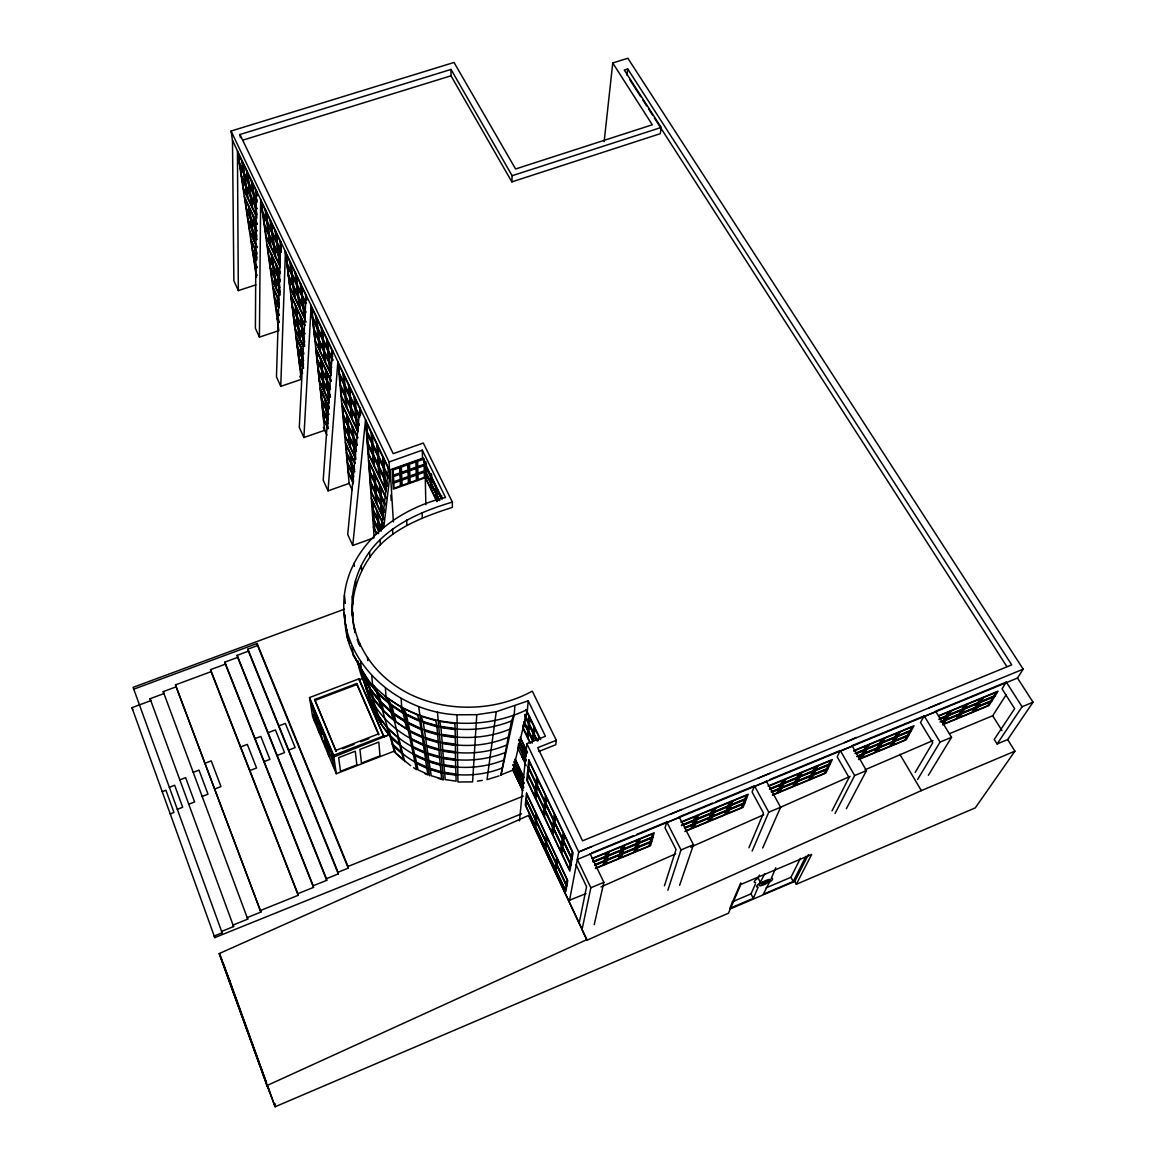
<?xml version="1.0" encoding="UTF-8"?>
<svg xmlns="http://www.w3.org/2000/svg" width="1165" height="1165" viewBox="0 0 1165 1165"><rect width="100%" height="100%" fill="white"/><g stroke="black" fill="none" stroke-linecap="round" stroke-linejoin="round"><path stroke-width="1.5" d="M239.946 134.514L393.202 453.666L423.303 443.035L452.37 502.1C416.4 512.716 378.29 529.944 361.252 565.739C349.515 589.752 348.888 618.499 359.563 643.007C388.309 707.213 473.893 723.261 532.288 691.122L556.302 740.328L537.735 747.682L582.558 840.824L1011.73 664.865L627.702 68.924L624.28 70.002L661.21 127.451L660.278 133.698L511.857 181.886L451.001 75.798L451.015 69.434L239.946 134.514L240.412 137.63M452.37 502.1L452.355 507.387C421.672 517.275 389.139 529.507 369.931 557.103C355.412 577.738 348.816 604.184 354.291 629.027M259.402 337.122L260.654 199.564L278.814 330.656L259.402 337.122L255.397 328.282L256.242 190.274L256.984 195.574M390.071 480.766L389.052 461.952L422.298 450.171L445.525 497.513C391.979 510.022 339.758 552.793 344.01 612.47C347.519 669.773 401.954 712.135 457 714.8L457.932 781.992L472.597 781.89L476.776 714.684L496.246 711.728L528.226 700.82L545.438 736.28L526.857 743.62L519.517 820.903M352.995 615.921L353.082 612.426M394.527 752.197C388.775 732.202 383.081 712.194 377.183 692.243C360.655 669.642 343.18 644.609 345.219 615.033M280.663 241.563L276.469 376.848L280.75 386.343L301.24 379.382L285.425 251.567L280.663 241.563L281.318 246.732M280.75 386.343L285.425 251.567M511.857 181.886L512.134 175.726L451.015 69.434M306.046 294.847L299.303 427.351L303.89 437.516L324.686 430.293L311.157 305.609L306.046 294.847L306.643 300.162M303.89 437.516L311.157 305.609M496.246 711.728L487.028 779.662L499.13 775.875M349.136 483.373L328.035 490.858L337.85 361.616L349.136 483.373L352.092 489.781M371.752 675.554L372.523 684.394C411.391 726.203 477.097 733.95 527.439 709.47L513.051 770.08L501.052 774.856L514.187 714.684L514.872 706.019M517.843 749.852L518.396 744.974L522.575 753.784L522.255 757.396M517.886 780.565L519.066 767.269M523.245 724.674L522.939 728.169L530.031 742.95M522.765 759.041L524.032 745.265M528.226 700.82L527.206 711.771L522.969 728.241M523.362 759.755L523.697 756.143L525.808 760.57M527.614 737.911L529.624 716.781M374.169 537.72L352.747 545.497L365.533 419.75L374.052 535.958M532.157 743.241L532.434 740.503L528.706 732.727L528.167 738.246L530.395 742.891M534.458 726.771L533.017 740.853L524.352 722.824M533.585 741.188L534.153 735.625L536.439 740.357M538.259 740.678L538.711 736.469L534.881 728.547L534.298 734.198L537.342 740.518M604.154 141.664L612.746 62.983L627.848 58.25L1023.19 669.161L1017.482 678.045L577.33 859.435L569.437 900.938M535.186 797.879L537.444 777.972M381.173 531.196L388.513 467.995L390.333 471.796L393.377 521.905M383.751 527.672L390.333 471.796M535.259 826.233L536.614 814.568M626.945 75.288L627.702 68.924M543.72 815.893L546.196 796.336M556.302 740.328L555.734 744.741L538.929 751.41M545.322 847.698L546.851 836.281M552.327 834.096L555.05 814.932M555.516 869.425L557.22 858.299M561.049 852.518L564.02 833.718M500.863 775.322L511.464 720.96L514.202 714.64M579.107 923.379L586.577 886.711L576.063 864.619M582.034 929.612L590.844 887.745L577.33 859.435L578.699 851.964L526.857 743.62M604.664 864.721L607.489 852.052M594.237 924.588L603.878 882.327L590.029 853.596M620.028 858.357L623.129 845.601M635.318 852.023L638.697 839.179M636.76 834.344L666.788 821.966L665.04 827.893L676.02 849.503L664.443 885.822M667.865 890.235L681.015 849.911L666.788 821.966M692.563 828.315L696.83 815.456M679.632 885.284L693.466 844.727L679.151 816.869L712.645 803.078M709.47 821.31L714.029 808.364M726.319 814.335L731.169 801.287M752.139 851.105L768.769 812.18L754.498 785.836L752.066 791.982L763.483 813.126L748.92 847.77M778.526 792.724L784.234 779.385M740.765 882.881L729.814 908.365L753.347 898.332L758.109 887.22A9.276 2.17 -27 0 1 760.075 882.924L764.589 873.837M762.667 848.018L780.594 807.258L766.25 781.001M794.355 786.171L800.326 772.745M732.188 901.87L751.003 893.861L755.357 884.235M755.721 882.691A9.276 2.184 -27 0 1 757.672 878.366L759.478 875.119M761.895 884.366A3.582 0.83 -27 0 0 767.356 882.036L767.91 880.856A3.582 0.83 -27 0 0 765.449 881.439A3.582 0.83 -27 0 0 762.434 883.187L761.895 884.366L762.289 883.332M810.112 779.633L816.359 766.133M767.531 881.89L767.983 880.915M775.774 867.794L771.288 878.279A8.694 2.024 -27 0 1 769.381 882.327L763.323 894.239L793.205 881.483L805.976 856.275M766.06 887.876L790.948 877.289L800.442 858.285M730.222 908.918L794.792 881.381L808.408 854.615M831.999 810.913L849.037 777.536L837.198 756.857L840.271 750.493L769.614 779.603M859.362 758.881L861.226 755.24L858.197 756.493M860.731 758.677L867.852 744.799M794.792 881.381L796.35 884.264L811.656 854.44L740.838 884.453L728.416 913.258L275.144 1106.75L266.392 1083.625M835.087 813.432L854.659 775.54L866.469 770.633L852.008 745.658L924.195 715.922L940.053 742.076L917.641 779.458M875.949 752.372L883.303 738.421M846.358 808.699L866.469 770.633M891.094 746.095L898.71 732.057M924.195 715.922L920.496 722.489L932.743 742.731L915.224 772.366M942.703 723.552L950.116 710.97M957.586 718.557L966.178 704.344M928.374 775.264L951.528 737.299L935.597 711.232L1006.298 682.093L1022.069 706.762L997.124 743.969L994.255 739.382L1014.642 708.655L1002.031 688.85L1006.298 682.093M973.328 712.033L982.168 697.748M949.577 733.659L992.667 715.747L1006.123 694.835M997.124 743.969L1007.638 739.557L1033.035 702.204L1017.482 678.045M1007.638 739.557L1014.919 751.148L975.28 807.884L796.35 884.264M266.756 1085.649L586.883 939.616L528.662 815.398L219.238 953.553L267.236 1086.115L219.238 953.553M582.238 930.151L586.956 940.242L921.34 790.613L1014.919 751.148M586.039 893.57L568.593 900.603M600.98 886.944L675.7 853.785M690.641 847.159L763.701 814.743M780.302 807.374L850.042 776.429M864.983 769.803L933.005 740.547M274.299 1104.478L275.552 1103.939M681.015 849.911L693.466 844.727M940.053 742.076L951.528 737.299M590.844 887.745L603.878 882.327M768.769 812.18L780.594 807.258M1022.069 706.762L1033.035 702.204M591.776 846.562L578.699 851.964L681.773 809.442M757.934 778.249L769.803 773.356M844.567 742.629L856.26 737.46M929.306 707.781L1023.19 669.161M667.035 822.461L679.399 817.349M754.76 786.317L766.497 781.467M852.27 746.11L840.533 750.959L854.659 775.54M924.457 716.373L935.859 711.669M591.805 858.532L654.206 832.771L650.565 845.717L595.417 868.551M681.117 821.951L748.221 794.253L743.095 807.389L684.831 831.519M768.085 786.055L832.305 759.551L825.81 773.138L772.613 795.171M853.887 750.566L914.044 725.737L906.181 739.848L858.59 759.565M938.83 715.63L998.085 691.165L989.012 705.553L942.514 724.805M853.741 751.003L865.974 745.95L864.066 749.678L854.935 753.449M681.234 822.286L694.864 816.65L693.728 820.102L681.671 825.097M769.599 785.807L782.341 780.55L780.812 784.132L769.715 788.72M938.597 716.096L948.135 712.15L945.907 715.951L939.573 718.572M594.063 861.488L652.968 837.14M681.336 825.606L746.488 798.68M769.468 789.2L830.121 764.124M856.188 753.304L911.394 730.499M939.281 719.053L995.026 696.015M594.034 861.882L604.81 857.44L604.053 860.804L594.878 864.605M682.894 825.344L693.437 820.976L692.316 824.398L684.816 827.5M770.924 788.967L780.433 785.035L778.919 788.574L771.041 791.836M855.984 753.755L863.585 750.624L861.707 754.308L857.163 756.187M939.005 719.533L945.339 716.912L943.126 720.669L939.98 721.965M594.747 865.042L651.759 841.45M684.641 827.936L744.784 803.064M772.424 791.632L827.951 768.652M856.945 756.638L908.773 735.202M941.335 721.761L991.998 700.806M594.703 865.449L603.878 861.649L603.135 864.969L595.519 868.129M684.539 828.359L692.025 825.257L690.918 828.635L685.879 830.718M772.235 792.083L778.54 789.462L777.04 792.972L772.337 794.923M670.283 814.306L940.81 703.048M591.703 852.911L633.41 835.713M715.994 801.695L754.498 785.836M133.742 689.17L257.13 643.488L257.552 645.556L247.927 649.138L248.378 651.191L237.179 655.342L237.645 657.38L224.874 662.128L225.369 664.137L210.559 669.642L211.098 671.652L175.507 684.874L260.902 912.079L247.242 917.583L247.737 919.127L233.102 925.025L233.612 926.554L221.612 931.403L222.136 932.83L214.214 936.034L214.797 937.607L521.541 813.825M260.45 910.506L298.182 895.317L297.818 893.715L313.516 887.395L313.196 885.764L326.724 880.332L326.433 878.687L338.301 873.91L338.039 872.25L348.248 868.143L348 866.469L523.289 796.103M309.832 699.291L333.86 756.93L389.343 734.693L383.926 736.79L359.038 678.802L309.555 697.558L312.686 716.985L336.277 773.72L394.513 751.032M336.277 773.72L333.627 755.284L383.853 735.829M214.709 788.996L220.986 786.579L211.244 760.891L205.011 763.264M202.2 796.423L208.011 794.181L199.011 770.109L193.23 772.322M188.774 804.214L194.599 801.971L185.628 777.652L179.847 779.866M177.328 809.326L182.687 807.258L174.648 785.239L169.333 787.278M170.236 813.927L173.964 812.486L165.925 790.249L162.212 791.661M335.957 750.362L378.625 733.848L356.796 683.506L314.667 699.495L336.088 751.308L314.667 699.495M342.641 748.775L354.116 744.333M360.684 741.799L368.883 738.625M288.687 750.056L295.138 747.581L285.323 723.45L278.93 725.882M277.183 755.444L284.551 752.605L275.421 729.916L268.096 732.712M264.149 761.59L269.916 759.376L260.8 736.44L255.077 738.625M249.863 770.575L256.562 767.997L247.315 744.391L240.66 746.94M314.827 700.485L356.898 684.51L356.796 683.506M383.926 736.79L359.14 679.807L364.121 677.928M214.797 937.607L131.965 707.694L150.751 700.675L150.081 698.723L163.872 693.597L163.231 691.631L176.119 686.84L175.507 684.874M344.301 609.208L133.087 687.35L222.136 932.83M425.269 477.737L393.289 489.169L392.27 469.568L423.215 458.588M389.489 470.034L423.303 458.034M392.62 476.179L424.977 464.66M392.954 482.718L425.123 471.243M612.746 62.983L652.298 124.786L515.585 168.983L454.03 62.459L231.063 131.048L232.49 140.412L233.859 280.692L238.344 290.595L255.878 284.857M512.134 175.726L661.21 127.451M504.955 752.692C469.976 766.337 428.269 760.92 398.561 737.722C377.475 722.3 368.344 697.573 361.733 673.399M503.469 760.235C469.684 773.458 429.375 768.186 400.702 745.731C374.795 726.217 367.033 693.408 359.257 663.686M502.217 767.997C465.097 782.72 419.531 773.735 392.256 744.129M242.597 140.222L451.001 75.798M508.144 737.27C448.205 762.551 369.203 727.047 357.437 660.686L360.422 669.831M506.527 745.076C450.374 768.842 373.484 736.994 362.577 674.113M511.464 720.96C457.699 742.513 388.629 721.994 361.092 669.555M509.775 729.203C452.996 752.619 376.193 724.965 358.471 663.468M477.402 781.147L482.223 780.404M457 714.8L476.776 714.684M438.215 778.366L443.443 779.924L437.457 712.077M424.628 773.473L427.89 775.002M395.809 753.376L410.619 765.667M413.56 767.662L416.502 769.643L404.823 713.883L401.663 707.184L401.182 698.505M629.886 79.861L640.692 96.666M642.658 99.724L646.575 105.84M648.541 108.898L652.473 115M654.424 118.058L1006.808 666.511M992.667 715.747L1001.973 730.542M362.65 671.914L367.237 679.428M352.98 654.118L357.932 662.317M359.038 664.822L353.082 654.861L352.121 645.803M373.878 685.85L377.97 692.753L388.702 702.626L385.193 696.262M371.926 683.739L376.033 690.656M899.861 754.323L921.34 790.613M349.252 641.42L347.578 638.537L346.573 629.377M348.364 640.444L350.097 643.4M358.704 664.167L366.669 678.831L380.853 724.091M790.948 877.289L793.205 881.483M758.153 878.061L760.556 882.619M751.003 893.861L753.347 898.332M442.365 498.926L422.502 458.311L422.298 450.171M430.526 475.378L426.405 466.976L426.332 463.466M435.783 486.125L431.632 477.635L431.574 474.155M436.89 488.397L441.069 496.931M425.88 466.51L441.637 498.722L441.608 495.489M441.084 498.241L436.904 489.708L436.962 494.834L439.729 500.513M426.011 473.034L439.423 500.513M439.059 500.382L436.977 496.13L437.035 501.212M436.948 501.664L426.142 479.485L425.764 461.558M526.201 709.703L540.706 739.702M526.027 710.213L529.056 716.475L528.502 722.184L524.76 714.393M524.862 715.499L537.167 740.998M524.629 715.849L528.371 723.625L527.847 729.246L524.119 721.499M231.063 131.048L389.052 461.952M520.187 737.227L527.468 752.459M520.595 738.625L523.42 744.552L523.085 748.25L518.862 739.396M527.41 752.896L524.556 746.925L524.206 750.624L526.332 755.08M519.022 740.299L525.91 754.745M519.488 741.814L522.998 749.197L522.663 752.852L518.469 744.042M526.245 756.012L524.134 751.556L523.784 755.211L525.896 759.653M232.49 140.412L280.605 241.432M305.987 294.745L285.279 251.276L289.939 287.74M389.125 469.277L311.011 305.303L315.045 340.952M388.557 469.102L383.926 459.36L384.45 468.243L388.28 476.325M518.629 744.93L526.245 760.92M528.095 766.672L571.986 858.969M518.076 748.614L526.172 765.653M256.853 199.55L253.824 193.172L252.397 183.094L256.198 191.104L256.912 196.128M305.885 302.827L302.478 295.662L301.356 285.978L305.478 294.614L306.016 299.434M332.899 359.708L328.647 350.767L327.714 341.316L331.981 350.301L332.593 356.563M359.708 416.153L356.024 408.391L355.281 399.216L359.737 408.566L360.203 414.653M239.349 163.551L256.926 200.598M262.387 212.059L281.347 251.989M286.823 263.596L305.769 303.512M312.337 317.346L332.811 360.466M339.015 373.528L359.723 417.157M366.698 431.836L388.28 477.286M257.217 202.098L254.188 195.72L255.601 205.608L257.101 208.783M281.042 252.252L277.765 245.364L280.328 257.815M305.478 303.832L302.769 298.094L303.876 307.604L305.885 311.87M332.418 360.582L328.894 353.141L329.811 362.402L331.209 365.373M359.155 416.91L356.213 410.706L356.941 419.706L359.126 424.337M388.411 478.553L384.581 470.485L385.091 479.179L387.377 483.999M527.425 773.414L570.908 865.114M241.228 176.104L256.635 208.681M264.091 224.394L280.081 258.179M288.338 275.668L305.667 312.307M313.633 329.142L331.646 367.223M340.078 385.018L359.228 425.473M367.514 442.991L387.435 485.106M305.507 312.89L304.167 310.065L305.245 319.312M331.457 367.747L330.059 364.82L330.962 373.834M358.587 425.094L357.145 422.05L357.859 430.802M387.508 486.227L385.251 481.451L385.746 489.926M515.323 759.347L523.769 777.244M515.017 759.245L518.396 766.395L518.076 769.963L514.042 761.429M523.74 777.696L519.648 769.06L519.342 772.628L523.405 781.234M514.202 762.289L523.915 782.88M243.063 188.366L257.028 218.001M265.78 236.51L280.241 267.164L275.464 230.597M289.823 287.537L306.147 322.079M314.914 340.733L331.166 375.145M341.039 396.071L357.903 431.822M367.98 453.185L386.052 491.484M514.639 763.759L518.003 770.866L517.697 774.405L513.022 764.488M523.988 783.564L519.255 773.531L518.949 777.07L523.653 787.059M513.095 765.187L523.493 787.263M513.605 766.803L517.61 775.308L517.304 778.803L512.658 768.915M523.566 787.948L518.862 777.958L518.556 781.453L522.561 789.972M244.257 196.317L257.232 223.898M266.858 244.315L279.979 272.231M304.982 325.297L290.769 295.094L295.007 329.011L303.293 346.777M331.224 381.013L315.715 348.058L319.356 381.159L329.404 402.682M341.724 403.381L357.932 437.822M368.504 460.277L386.503 498.518M315.788 348.306L331.122 380.955M257.086 224.408L254.145 218.161L255.528 227.626L256.984 230.743M280.124 273.353L277.081 266.872L278.319 276.163L279.833 279.396M290.828 295.284L304.647 325.457M330.787 380.97L326.681 372.247L327.598 381.101L330.321 386.897M357.451 437.705L353.17 428.618L353.898 437.225L356.738 443.253M385.076 496.363L380.62 486.912L381.159 495.227L384.829 503.062M512.746 769.614L522.736 790.671L513.051 770.08M525.91 799.132L566.773 886.07M304.385 331.719L302.434 327.54L301.342 318.453M246.063 208.273L256.751 231.063M268.489 256.067L280.022 280.649M292.211 306.613L304.881 333.627M316.953 359.301L330.117 387.348M342.816 414.492L357.262 445.278M369.596 471.519L384.829 503.964M280.139 281.726L278.624 278.508L279.833 287.624M304.662 334.006L302.696 329.826L303.759 338.738M330.54 389.125L327.831 383.329L328.719 392.022L330.074 394.906M356.912 445.409L354.087 439.394L354.801 447.826L356.199 450.826M384.96 505.159L381.29 497.324L381.814 505.494L383.999 510.154M247.825 220.039L256.912 239.451L253.489 215.904M270.076 267.601L279.483 287.711M293.624 317.914L304.779 341.767M318.161 370.324L330.496 396.668M343.806 425.21L355.849 450.957M370.353 481.902L384.057 511.187M256.591 239.597L253.009 231.908L254.363 241.097L257.217 247.213M330.292 397.09L328.952 394.221L329.302 397.629M384.13 512.207L381.945 507.547L382.455 515.556L383.897 518.643M279.6 295.182L276.644 288.833L275.421 279.833L279.149 287.799L280.095 294.978M303.279 345.903L300.206 339.321L299.128 330.525L302.987 338.782L303.832 345.787M249.558 231.602L257.072 247.694M271.649 278.945L279.192 295.109M344.694 435.521L355.835 459.374M370.776 491.412L383.999 519.736M294.993 328.909L303.264 346.646M319.356 381.101L329.098 402.041M250.679 239.058L256.65 251.873M272.668 286.313L278.872 299.594M303.701 352.893L296.128 336.656L300.104 368.417M328.981 407.211L320.433 388.819L323.826 419.779M345.335 442.351L355.048 463.146M371.271 498.023L382.935 523.027M257.217 253.868L255.79 250.81L256.839 257.946M303.861 354.058L301.575 349.151L302.609 357.699M329.346 408.784L326.04 401.707L326.928 410.036L328.894 414.259M354.641 463.131L351.218 455.777L351.932 463.859L354.655 469.713M295.895 336.19L303.366 352.267M320.127 388.207L329.083 407.473M382.207 529.041L378.683 521.439L378.159 513.634L382.426 522.794L382.717 527.454M252.368 250.286L256.81 259.853L255.15 248.655M274.43 297.803L279.032 307.691L277.532 296.726M297.483 347.432L303.614 360.64M321.584 399.318L328.647 414.551M346.355 452.675L354.437 470.063M372.858 509.746L381.246 527.818M256.504 259.955L252.994 252.426L254.319 261.222L257.101 267.236M278.683 307.749L275.071 299.944L276.251 308.579L279.134 314.798M354.83 471.738L352.121 465.898L352.82 473.835M381.639 529.478L378.814 523.405L379.339 531.065M254.028 261.324L256.955 267.673M275.93 308.623L278.974 315.191M298.808 358.019L303.526 368.213L300.934 346.966M322.72 409.643L327.613 420.216M347.286 462.709L353.825 476.834M373.557 519.444L378.843 530.832L377.518 511.406M256.737 267.95L254.654 263.436L255.951 272.1M278.712 315.409L276.556 310.749L279.163 322.326M303.162 368.198L299.434 360.16L300.468 368.446L302.682 373.251M328.064 428.167L324.219 419.866L323.346 411.784L327.205 420.128L327.889 426.565M376.805 533.657L374.737 529.187L374.183 521.6L378.348 530.599L378.552 533.614M255.659 272.188L257.174 275.464M277.168 318.759L278.916 322.545M299.798 367.674L302.114 372.771M323.448 418.89L327.991 428.793M348.117 472.378L353.344 483.679M373.397 527.09L376.499 533.803M299.798 376.222L301.24 379.353M323.36 427.395L326.943 435.171M328.035 490.858L323.2 480.169L332.447 350.286L332.768 353.752M352.747 545.497L347.723 534.415L359.898 407.939L360.451 415.017M356.898 684.51L378.712 734.809L378.625 733.848M309.555 697.558L333.627 755.284M257.13 643.488L348 866.469M257.552 645.556L348.248 868.143M247.927 649.138L338.039 872.25M248.378 651.191L338.301 873.91M237.179 655.342L326.433 878.687M237.645 657.38L326.724 880.332M224.874 662.128L313.196 885.764M225.369 664.137L313.516 887.395M210.559 669.642L297.818 893.715M211.098 671.652L298.182 895.317M219.748 954.164L230.117 981.804M176.119 686.84L260.902 912.079M163.231 691.631L247.737 919.127M131.965 707.694L132.723 709.703M150.081 698.723L233.612 926.554M223.622 964.62L266.465 1082.838M269.523 1091.285L267.688 1086.217L275.144 1106.75M229.374 979.605L266.45 1082.722M357.145 639.323L358.878 644.42M369.829 699L365.781 685.005M368.46 693.961L365.781 684.03M371.824 704.097L374.489 712.092M370.674 701.403L374.038 711.48M359.563 665.972L362.432 674.695L368.854 686.549L366.189 678.19M362.825 675.889L365.606 684.408M357.844 661.283L359.796 667.254M377.562 714.713L380.038 722.387M369.218 687.67L371.795 695.855M404.736 761.706L390.013 704.039L386.037 696.816L385.397 688.064M528.662 815.398L581.466 928.068M313.618 714.844L314.681 721.47M318.569 726.742L319.603 733.295M317.652 723.946L316.56 717.043L312.264 706.718L318.715 731.169M368.46 691.209L369.523 698.097M322.021 734.46L320.972 727.615L317.259 718.703L323.055 741.61M324.292 740.474L325.268 746.954M429.506 775.774C426.405 752.619 421.715 729.494 418.686 706.602M345.597 623.741L347.723 637.808M256.431 277.401L237.427 150.78L238.344 290.595M328.472 750.449L329.462 757.075M327.656 748.003L326.651 741.231L323.011 732.523L328.647 755.066M242.145 160.683L247.694 198.21M248.859 206.074L254.057 241.228M255.863 230.015L256.766 236.218M246.907 170.673L252.339 208.069M332.724 760.163L331.748 753.478L327.35 742.921L328.355 749.678L332.826 760.92L333.787 767.487M251.698 180.75L256.781 216.253M255.98 208.186L256.897 214.608M256.533 190.885L257.028 194.482M278.173 298.895L279.119 305.885M265.547 209.787L270.557 246.645M271.62 254.421L276.309 288.92M270.484 220.156L275.377 256.868M276.411 264.615L280.139 292.531M279.367 257.596L280.197 263.887M280.474 241.126L281.377 248.189M291.425 297.381L292.575 306.541L296.449 314.798L295.328 305.652M296.376 307.88L297.483 316.997L301.386 325.312L300.293 316.21M302.871 359.839L303.483 364.878M290.376 261.965L294.789 298.065M295.706 305.594L299.827 339.335M295.502 272.726L299.784 308.667M300.686 316.166L304.123 345.044M304.021 340.995L304.647 346.253M300.672 283.59L304.822 319.356M305.885 294.527L306.584 300.06M344.01 612.47L345.044 621.76M344.476 595.533L345.321 603.368M327.147 412.133L328.02 420.303M316.312 316.414L320.069 351.67M320.841 358.966L324.365 391.877M325.399 399.508L327.962 423.579M351.917 611.873L352.252 615.149M321.642 327.613L325.268 362.694M326.011 369.946L329.04 399.114M354.335 627.673L354.83 632.522M359.038 678.802L359.14 679.807M327.016 338.913L330.511 373.805M352.296 596.029L353.097 603.951M359.563 643.007L359.883 646.211M360.567 661.341L361.456 670.283M355.456 580.534L355.937 585.558M354.116 563.161L354.422 566.365M343.442 373.368L346.5 407.677M347.141 414.9L349.981 446.879M350.578 453.564L353.243 483.46M367.499 657.511L367.776 660.672M361.252 565.739L361.703 570.806M352.995 475.83L353.548 482.062M354.976 449.952L355.689 458.238M348.99 385.032L351.903 419.138M352.514 426.317L355.223 458.093M354.597 396.784L357.349 430.686M369.523 551.992L369.931 557.103M360.247 408.653L360.626 413.56M372.145 499.872L374.256 528.954M365.868 420.463L368.315 453.928M368.824 460.918L371.096 492.096M371.606 432.506L373.892 465.767M374.373 472.713L376.499 503.673M380.038 539.599L380.387 544.754M377.402 444.666L379.528 477.694M379.965 484.582L381.945 515.323M383.241 456.913L385.193 489.722M390.857 495.081L391.149 500.455M392.532 528.823L392.809 534.021M400.44 466.67L401.313 486.3M406.687 519.91L406.905 525.138M408.58 463.787L409.308 483.446M416.721 460.889L417.303 480.592M422.167 513.051L422.312 518.294M424.905 461.34L425.866 504.663M431.035 473.893L431.298 490.072M436.336 487.917L436.496 500.717M523.988 722.926L523.493 728.489L527.177 736.178L527.701 730.659L523.988 722.926M529.376 725.708L528.837 731.314L532.58 739.105L533.148 733.528L529.376 725.708M530.06 718.572L529.507 724.266L533.293 732.101L533.861 726.436L530.06 718.572M528.779 759.798L526.755 780.055L569.86 871.143L573.078 852.736L528.779 759.798M528.051 775.38L527.497 780.972L534.56 795.913L535.172 790.409L528.051 775.38M528.735 768.652L528.153 774.332L535.288 789.375L535.915 783.768L528.735 768.652M529.42 761.808L528.837 767.589L536.031 782.72L536.672 777.026L529.42 761.808M526.522 793.132L525.313 805.059L565.841 891.458L567.734 880.594L526.522 793.132M526.347 800.588L525.837 805.641L534.822 824.805L535.405 819.84L526.347 800.588M526.959 794.617L526.449 799.729L535.492 818.966L536.075 813.942L526.959 794.617M536.555 793.321L535.929 798.811L543.079 813.927L543.764 808.525L536.555 793.321M537.313 786.71L536.672 792.302L543.895 807.505L544.579 802.001L537.313 786.71M538.084 779.982L537.429 785.661L544.71 800.967L545.424 795.375L538.084 779.982M536.366 821.893L535.784 826.844L544.885 846.256L545.54 841.407L536.366 821.893M537.065 816.053L536.468 821.063L545.642 840.548L546.298 835.64L537.065 816.053M545.162 811.466L544.477 816.854L551.7 832.13L552.443 826.83L545.162 811.466M545.992 804.971L545.293 810.461L552.589 825.825L553.346 820.437L545.992 804.971M546.836 798.36L546.123 803.937L553.491 819.417L554.263 813.927L546.836 798.36M546.516 843.489L545.861 848.324L555.079 867.983L555.807 863.25L546.516 843.489M547.302 837.781L546.633 842.674L555.923 862.42L556.652 857.629L547.302 837.781M553.856 829.815L553.098 835.101L560.409 850.537L561.224 845.339L553.856 829.815M554.773 823.437L554.001 828.81L561.384 844.363L562.2 839.077L554.773 823.437M555.705 816.956L554.919 822.432L562.36 838.086L563.205 832.698L555.705 816.956M556.797 865.362L556.069 870.08L565.404 890.002L566.205 885.4L556.797 865.362M557.671 859.799L556.928 864.576L566.336 884.585L567.151 879.91L557.671 859.799M562.651 848.353L561.836 853.537L569.219 869.148L570.107 864.066L562.651 848.353M563.656 842.106L562.812 847.377L570.268 863.105L571.17 857.921L563.656 842.106M564.661 835.756L563.802 841.115L571.331 856.945L572.248 851.673L564.661 835.756M593.364 858.27L592.679 861.663L604.999 856.566L605.742 853.173L593.364 858.27M607.125 860.294L606.382 863.629L618.513 858.605L619.314 855.256L607.125 860.294M608.086 856.086L607.329 859.45L619.518 854.396L620.333 851.018L608.086 856.086M609.047 851.804L608.276 855.212L620.552 850.144L621.382 846.722L609.047 851.804M622.561 853.916L621.746 857.265L633.818 852.27L634.707 848.892L622.561 853.916M623.61 849.664L622.78 853.057L634.925 848.033L635.813 844.625L623.61 849.664M624.658 845.353L623.814 848.79L636.046 843.751L636.949 840.285L624.658 845.353M639.075 843.271L638.158 846.693L650.274 841.683L651.235 838.247L639.075 843.271M640.211 838.946L639.294 842.397L651.483 837.373L652.444 833.892L640.211 838.946M637.983 847.552L637.095 850.901L649.036 845.95L649.968 842.586L637.983 847.552M695.622 823.771L694.486 827.15L707.854 821.616L709.034 818.223L695.622 823.771M697.049 819.49L695.913 822.912L709.339 817.349L710.548 813.913L697.049 819.49M698.505 815.15L697.34 818.616L710.854 813.039L712.077 809.558L698.505 815.15M712.616 816.738L711.407 820.145L724.703 814.641L725.97 811.219L712.616 816.738M714.145 812.427L712.922 815.879L726.29 810.345L727.572 806.879L714.145 812.427M715.689 808.059L714.451 811.539L727.907 805.991L729.203 802.481L715.689 808.059M729.581 809.733L728.314 813.141L741.45 807.694L742.775 804.272L729.581 809.733M731.154 805.394L729.858 808.86L743.183 803.355L744.537 799.86L731.154 805.394M732.8 800.996L731.489 804.505L744.886 798.972L746.255 795.447L732.8 800.996M781.89 788.079L780.39 791.588L792.884 786.404L794.457 782.88L781.89 788.079M783.812 783.637L782.283 787.176L794.85 781.992L796.438 778.424L783.812 783.637M785.749 779.152L784.205 782.734L796.831 777.506L798.433 773.91L785.749 779.152M797.792 781.497L796.219 785.035L808.67 779.88L810.301 776.327L797.792 781.497M799.787 777.026L798.2 780.594L810.709 775.424L812.369 771.842L799.787 777.026M801.811 772.512L800.209 776.123L812.791 770.924L814.452 767.298L801.811 772.512M813.68 774.943L812.034 778.468L824.339 773.371L826.014 769.832L813.68 774.943M815.718 770.458L814.044 774.041L826.509 768.885L828.228 765.274L815.718 770.458M817.83 765.9L816.141 769.541L828.679 764.356L830.412 760.716L817.83 765.9M763.978 882.706L766.541 881.614L763.978 882.706M864.459 753.901L862.581 757.541L874.595 752.575L876.517 748.906L864.459 753.901M866.833 749.27L864.94 752.969L877.012 747.974L878.963 744.26L866.833 749.27M869.236 744.595L867.313 748.338L879.458 743.314L881.439 739.571L869.236 744.595M879.735 747.581L877.784 751.25L889.754 746.299L891.749 742.615L879.735 747.581M882.196 742.935L880.23 746.634L892.259 741.668L894.269 737.94L882.196 742.935M884.686 738.231L882.691 741.974L894.793 736.979L896.832 733.207L884.686 738.231M894.982 741.275L893.002 744.945L904.812 740.052L906.851 736.367L894.982 741.275M897.487 736.615L895.463 740.343L907.433 735.392L909.515 731.635L897.487 736.615M900.064 731.882L898.011 735.654L910.054 730.673L912.151 726.887L900.064 731.882M945.922 720.232L943.723 723.946L956.217 718.776L958.46 715.048L945.922 720.232M948.703 715.514L946.49 719.271L959.043 714.087L961.314 710.315L948.703 715.514M951.528 710.752L949.271 714.553L961.897 709.339L964.183 705.524L951.528 710.752M961.795 713.664L959.538 717.392L971.974 712.252L974.289 708.495L961.795 713.664M964.664 708.932L962.377 712.703L974.872 707.534L977.217 703.733L964.664 708.932M967.562 704.141L965.246 707.956L977.814 702.772L980.173 698.927L967.562 704.141M977.653 707.111L975.338 710.839L987.629 705.757L989.973 702.014L977.653 707.111M980.551 702.364L978.207 706.165L990.643 701.01L993.061 697.194L980.551 702.364M983.537 697.544L981.163 701.388L993.672 696.219L996.104 692.36L983.537 697.544M762.9 882.007L761.59 882.822A6.393 1.485 -27 0 0 760.221 885.793L761.226 885.633A6.393 1.485 -27 0 0 766.876 883.23L768.186 882.4A6.393 1.485 -27 0 0 769.584 879.429L768.609 879.59A6.393 1.485 -27 0 0 762.915 881.992M356.869 764.91L340.5 771.274L338.636 757.658L355.281 751.207L356.869 764.91M380.008 755.896L361.441 763.119L359.941 749.401L378.814 742.076L380.008 755.896M400.44 485.951L394.105 488.222L393.843 483.067L400.207 480.81L400.44 485.951M408.449 483.096L402.129 485.354L401.896 480.198L408.245 477.927L408.449 483.096M416.444 480.242L410.138 482.485L409.949 477.33L416.284 475.072L416.444 480.242M424.395 477.373L418.148 479.601L418.002 474.475L424.278 472.233L424.395 477.373M399.61 467.66L393.173 469.946L393.435 475.218L399.843 472.932L399.61 467.66M407.75 464.762L401.328 467.049L401.561 472.32L407.954 470.048L407.75 464.762M415.89 461.879L409.468 464.151L409.658 469.437L416.051 467.165L415.89 461.879M424.002 458.995L417.594 461.267L417.754 466.568L424.118 464.296L424.002 458.995M399.901 474.272L393.508 476.543L393.77 481.757L400.148 479.485L399.901 474.272M407.998 471.388L401.619 473.66L401.838 478.873L408.201 476.616L407.998 471.388M416.08 468.505L409.716 470.776L409.891 476.004L416.24 473.747L416.08 468.505M424.147 465.636L417.784 467.908L417.929 473.136L424.264 470.878L424.147 465.636M454.874 723.552L439.744 721.426L440.807 726.479L455.122 728.489L454.874 723.552M455.151 729.61L440.953 727.615L441.52 734.372L455.253 736.309L455.151 729.61M455.267 737.576L441.622 735.668L442.176 742.28L455.384 744.144L455.267 737.576M455.399 745.382L442.278 743.547L442.744 749.954L455.442 751.731L455.399 745.382M455.457 752.954L442.831 751.177L443.282 757.425L455.486 759.143L455.457 752.954M455.5 760.337L443.384 758.619L443.938 764.808L455.646 766.468L455.5 760.337M455.704 767.662L444.011 766.002L444.637 772.41L455.937 774.011L455.704 767.662M455.966 775.176L444.739 773.589L445.234 779.618L456.083 781.162L455.966 775.176M435.754 720.567L421.089 716.271L422.982 721.586L436.86 725.664L435.754 720.567M436.962 726.756L423.317 722.751L424.351 729.639L437.559 733.528L436.962 726.756M437.676 734.809L424.555 730.95L425.575 737.693L438.273 741.435L437.676 734.809M438.375 742.702L425.764 738.974L426.681 745.513L438.885 749.11L438.375 742.702M438.987 750.333L426.856 746.75L427.744 753.114L439.482 756.595L438.987 750.333M439.613 757.789L427.89 754.323L428.895 760.643L440.21 764.007L439.613 757.789M440.326 765.201L429.084 761.866L430.103 768.376L440.982 771.609L440.326 765.201M441.084 772.788L430.293 769.584L431.196 775.73L441.622 778.832L441.084 772.788M417.376 714.873L403.702 708.538L406.352 714.189L419.313 720.203L417.376 714.873M419.822 721.353L406.454 715.164L408.012 722.475L420.944 728.489L419.822 721.353M421.104 729.581L408.245 723.596L409.745 730.761L422.196 736.557L421.104 729.581M422.356 737.62L409.964 731.838L411.362 738.77L423.346 744.377L422.356 737.62M423.507 745.411L411.565 739.833L412.905 746.59L424.439 751.993L423.507 745.411M424.599 753.012L413.124 747.639L414.58 754.337L425.662 759.536L424.599 753.012M425.604 760.541L415.06 755.59L416.473 762.289L426.667 767.08L425.604 760.541M426.856 768.259L416.721 763.497L418.002 769.817L427.803 774.434L426.856 768.259M400.6 706.762L387.523 698.068L391.003 704.432L403.41 712.674L400.6 706.762M403.279 713.475L391.891 705.888L393.77 713.184L404.808 720.523L403.279 713.475M405.1 721.921L394.149 714.611L395.984 721.747L406.585 728.824L405.1 721.921M388.979 703.543L378.552 693.947L380.868 701.811L390.974 711.116L388.979 703.543M391.032 712.165L381.538 703.412L383.707 710.839L392.896 719.329L391.032 712.165M397.673 737.256L388.469 728.737L390.668 736.047L399.551 744.304L397.673 737.256M399.813 745.294L390.974 737.081L393.115 744.552L401.663 752.517L399.813 745.294M401.91 753.493L393.391 745.556L395.386 752.634L403.629 760.308L401.91 753.493M376.47 691.675L367.718 680.52L370.368 688.85L378.858 699.684L376.47 691.675M378.902 700.573L371.125 690.612L373.557 698.359L381.101 708.014L378.902 700.573M386.605 726.698L379.047 716.985L381.508 724.63L388.819 734.037L386.605 726.698M430.555 476.703L426.434 468.301L426.55 473.5L430.642 481.888L430.555 476.703M435.797 487.436L431.647 478.961L431.734 484.13L435.856 492.577L435.797 487.436M430.657 483.184L426.565 474.81L426.681 479.951L430.744 488.295L430.657 483.184M435.87 493.873L431.749 485.441L431.836 490.538L435.943 498.955L435.87 493.873M241.839 160.945L238.111 153.125L239.641 163.304L243.339 171.095L241.839 160.945M246.587 170.92L242.844 163.042L244.33 173.192L248.058 181.041L246.587 170.92M251.378 180.968L247.592 173.032L249.062 183.138L252.82 191.06L251.378 180.968M265.212 209.977L261.339 201.865L262.722 211.87L266.567 219.952L265.212 209.977M270.134 220.331L266.246 212.161L267.601 222.122L271.46 230.277L270.134 220.331M275.1 230.757L271.183 222.53L272.494 232.461L276.396 240.66L275.1 230.757M280.11 241.272L276.149 232.971L277.445 242.859L281.377 251.13L280.11 241.272M289.983 262.081L285.978 253.664L287.202 263.465L291.192 271.867L289.983 262.081M295.109 272.843L291.061 264.353L292.255 274.11L296.274 282.585L295.109 272.843M300.264 283.678L296.187 275.115L297.352 284.842L301.4 293.376L300.264 283.678M315.875 316.472L311.71 307.706L312.759 317.288L316.895 326.025L315.875 316.472M321.205 327.656L316.997 318.817L318.016 328.355L322.195 337.151L321.205 327.656M326.579 338.928L322.326 330.015L323.317 339.51L327.525 348.379L326.579 338.928M342.961 373.339L338.622 364.208L339.481 373.557L343.792 382.63L342.961 373.339M348.51 384.989L344.126 375.785L344.957 385.076L349.296 394.236L348.51 384.989M354.102 396.726L349.689 387.45L350.461 396.683L354.859 405.915L354.102 396.726M371.082 432.39L366.553 422.895L367.223 431.953L371.708 441.418L371.082 432.39M376.863 444.535L372.305 434.938L372.916 443.952L377.445 453.491L376.863 444.535M382.688 456.767L378.086 447.098L378.654 456.039L383.227 465.665L382.688 456.767M243.718 173.658L240.034 165.867L241.519 175.871L245.203 183.633L243.718 173.658M248.436 183.589L244.708 175.74L246.179 185.716L249.878 193.536L248.436 183.589M253.184 193.594L249.441 185.701L250.883 195.618L254.611 203.496L253.184 193.594M266.901 222.471L263.072 214.404L264.44 224.219L268.241 232.272L266.901 222.471M271.794 232.782L267.935 224.641L269.261 234.427L273.105 242.538L271.794 232.782M276.731 243.165L272.828 234.966L274.125 244.708L277.998 252.878L276.731 243.165M291.483 274.328L287.507 265.94L288.702 275.566L292.663 283.925L291.483 274.328M296.565 285.032L292.561 276.586L293.726 286.168L297.701 294.585L296.565 285.032M301.677 295.823L297.643 287.304L298.779 296.842L302.798 305.332L301.677 295.823M317.157 328.428L313.021 319.705L314.055 329.113L318.161 337.792L317.157 328.428M322.443 339.554L318.263 330.758L319.268 340.122L323.404 348.874L322.443 339.554M327.758 350.767L323.55 341.913L324.511 351.218L328.69 360.043L327.758 350.767M344.01 384.974L339.699 375.902L340.544 385.062L344.825 394.105L344.01 384.974M349.5 396.566L345.16 387.406L345.961 396.522L350.272 405.624L349.5 396.566M355.034 408.231L350.665 399.012L351.437 408.07L355.776 417.245L355.034 408.231M371.868 443.69L367.383 434.239L368.024 443.122L372.48 452.53L371.868 443.69M377.591 455.748L373.062 446.224L373.674 455.049L378.159 464.529L377.591 455.748M383.358 467.908L378.8 458.296L379.353 467.063L383.882 476.631L383.358 467.908M245.567 186.152L241.898 178.391L243.369 188.206L247.024 195.938L245.567 186.152M250.257 196.04L246.558 188.22L247.999 198.006L251.669 205.797L250.257 196.04M254.96 206.001L251.247 198.123L252.659 207.88L256.358 215.729L254.96 206.001M268.576 234.748L264.775 226.709L266.115 236.349L269.887 244.359L268.576 234.748M273.425 245L269.596 236.903L270.906 246.514L274.707 254.582L273.425 245M278.319 255.324L274.459 247.169L275.726 256.737L279.571 264.877L278.319 255.324M292.954 286.342L289.007 277.998L290.187 287.449L294.119 295.764L292.954 286.342M297.992 296.988L294.017 288.585L295.167 297.992L299.114 306.366L297.992 296.988M303.075 307.72L299.056 299.245L300.177 308.608L304.152 317.055L303.075 307.72M318.409 340.165L314.317 331.486L315.322 340.719L319.399 349.354L318.409 340.165M323.652 351.233L319.516 342.481L320.492 351.67L324.598 360.378L323.652 351.233M328.923 362.373L324.758 353.563L325.705 362.708L329.841 371.475L328.923 362.373M345.029 396.391L340.762 387.377L341.593 396.362L345.83 405.347L345.029 396.391M350.476 407.91L346.165 398.823L346.966 407.75L351.233 416.808L350.476 407.91M355.966 419.517L351.626 410.342L352.383 419.225L356.679 428.356L355.966 419.517M372.625 454.758L368.184 445.365L368.824 454.073L373.237 463.422L372.625 454.758M378.305 466.743L373.819 457.277L374.416 465.927L378.858 475.349L378.305 466.743M384.013 478.815L379.499 469.277L380.052 477.868L384.523 487.363L384.013 478.815M248.553 206.263L244.927 198.56L246.354 208.098L249.951 215.773L248.553 206.263M253.169 216.078L249.514 208.317L250.926 217.826L254.553 225.559L253.169 216.078M271.27 254.553L267.528 246.572L268.809 255.936L272.552 263.887L271.27 254.553M276.061 264.717L272.275 256.693L273.542 266.013L277.299 274.023L276.061 264.717M320.433 358.951L316.385 350.359L317.361 359.315L321.38 367.863L320.433 358.951M325.588 369.917L321.511 361.252L322.457 370.164L326.506 378.785L325.588 369.917M346.675 414.813L342.466 405.871L343.267 414.58L347.447 423.478L346.675 414.813M352.034 426.215L347.796 417.201L348.568 425.851L352.777 434.822L352.034 426.215M373.863 472.539L369.48 463.248L370.091 471.679L374.446 480.927L373.863 472.539M379.441 484.407L375.028 475.029L375.611 483.417L379.979 492.737L379.441 484.407M250.315 218.161L246.718 210.501L248.116 219.879L251.698 227.51L250.315 218.161M254.902 227.947L251.276 220.229L252.659 229.563L256.256 237.252L254.902 227.947M272.872 266.232L269.144 258.295L270.411 267.499L274.11 275.406L272.872 266.232M277.62 276.367L273.862 268.372L275.1 277.532L278.843 285.498L277.62 276.367M296.726 317.098L292.866 308.856L293.988 317.856L297.832 326.069L296.726 317.098M301.662 327.598L297.759 319.297L298.852 328.268L302.725 336.525L301.662 327.598M321.627 370.12L317.608 361.572L318.569 370.353L322.559 378.873L321.627 370.12M326.739 381.028L322.705 372.407L323.622 381.144L327.642 389.722L326.739 381.028M347.636 425.662L343.471 416.764L344.257 425.312L348.408 434.152L347.636 425.662M352.966 436.991L348.757 428.036L349.515 436.526L353.679 445.438L352.966 436.991M374.591 483.038L370.252 473.806L370.849 482.077L375.159 491.281L374.591 483.038M380.125 494.834L375.756 485.528L376.31 493.742L380.649 503.003L380.125 494.834M252.048 229.869L248.48 222.238L249.849 231.442L253.402 239.058L252.048 229.869M274.43 277.721L270.731 269.814L271.984 278.857L275.654 286.721L274.43 277.721M298.109 328.326L294.264 320.127L295.371 328.981L299.187 337.136L298.109 328.326M322.792 381.072L318.817 372.567L319.763 381.188L323.71 389.663L322.792 381.072M327.875 391.921L323.855 383.358L324.773 391.935L328.763 400.469L327.875 391.921M348.597 436.307L344.461 427.468L345.233 435.856L349.34 444.651L348.597 436.307M353.869 447.578L349.704 438.666L350.447 446.996L354.582 455.865L353.869 447.578M375.305 493.348L371.009 484.174L371.591 492.285L375.858 501.431L375.305 493.348M380.78 505.071L376.455 495.809L377.009 503.877L381.304 513.081L380.78 505.071M254.844 248.786L251.32 241.213L252.659 250.155L256.169 257.713L254.844 248.786M277.197 296.798L273.542 288.949L274.765 297.73L278.391 305.55L277.197 296.798M300.555 346.966L296.769 338.84L297.847 347.432L301.604 355.529L300.555 346.966M324.991 399.449L321.059 391.018L321.977 399.391L325.88 407.779L324.991 399.449M350.126 453.433L346.049 444.681L346.806 452.806L350.854 461.529L350.126 453.433M377.023 511.187L372.785 502.1L373.353 509.964L377.562 519.007L377.023 511.187M301.866 357.684L298.109 349.587L299.172 358.019L302.9 366.087L301.866 357.684M326.113 409.876L322.21 401.503L323.113 409.716L326.986 418.06L326.113 409.876M351.029 463.568L346.995 454.86L347.723 462.854L351.743 471.505L351.029 463.568M377.693 520.988L373.499 511.945L374.052 519.663L378.217 528.662L377.693 520.988M351.917 473.514L347.913 464.864L348.641 472.699L352.616 481.32L351.917 473.514"/></g></svg>
